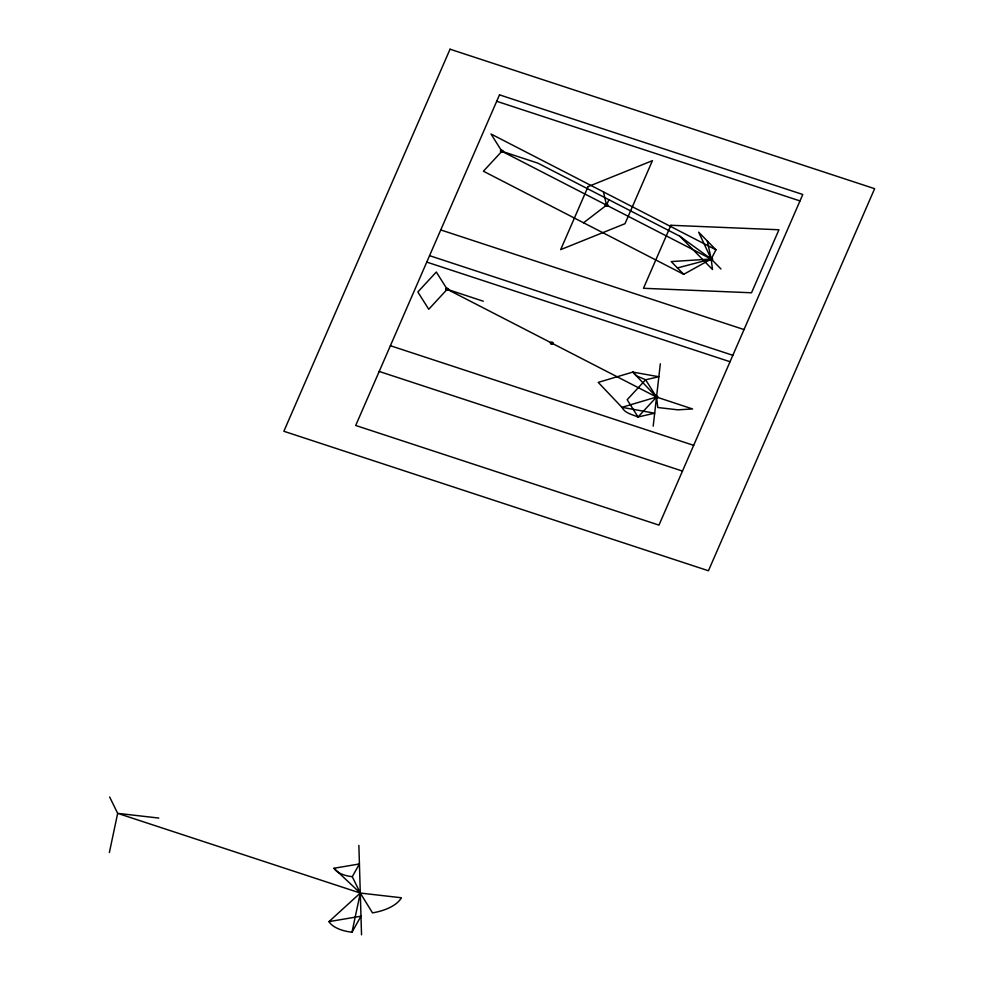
<?xml version="1.0" encoding="UTF-8"?>
<svg xmlns="http://www.w3.org/2000/svg" width="984" height="984" viewBox="0 0 984 984"><rect width="100%" height="100%" fill="white"/><g stroke="black" fill="none" stroke-linecap="round" stroke-linejoin="round"><path stroke-width="1.48" d="M653.191 426.17L660.338 363.772M109.372 852.513L117.662 813.35L109.654 796.991M333.957 868.269L360.292 893.054L372.506 912.881A42.706 20.959 -1.7 0 0 401.398 897.765L360.292 893.054L328.963 921.627A33.419 16.408 -1.7 0 0 351.989 932.217L360.292 893.054L352.272 876.695A26.58 13.05 -1.7 0 1 333.957 868.269L359.418 863.952L352.272 876.695M583.561 222.778L606.55 205.152L608.912 199.715M679.87 236.246L712.477 269.493L711.211 259.026L698.64 232.15L715.946 249.801L711.211 259.026L683.708 274.327L483.415 171.228L501.889 151.278L537.953 163.184L679.87 236.246L711.211 259.026L720.952 268.964M351.989 932.217L360.98 916.202L328.963 921.627M656.525 397.044L638.05 416.995C632.503 414.621 624.828 413.219 621.937 407.339L598.223 382.382L632.81 372.087L658.849 376.749L645.627 379.775L636.427 375.814L632.81 372.087L656.525 397.044L692.588 408.963L677.841 409.824L657.804 407.511L656.525 397.044L645.627 379.775L627.152 399.725L638.05 416.995L654.68 413.194L621.937 407.339L656.525 397.044L447.203 289.296L436.306 272.027L417.843 291.977L428.741 309.259L447.203 289.296L483.267 301.215M677.447 267.955L711.211 259.026L707.287 240.969M158.781 818.061L117.662 813.35L360.292 893.054M496.711 101.29L799.98 200.921M440.758 229.936L744.027 329.566M429.565 255.668L732.834 355.298M426.761 262.101L730.042 361.731M390.39 345.716L693.671 445.346M379.197 371.448L682.478 471.078M715.946 249.801L490.991 133.996L501.889 151.278L711.211 259.026L671.199 261.572L683.708 274.327M603.463 191.905L606.55 205.152M358.865 845.367L361.534 934.8M446.158 289.112C448.495 291.854 448.495 287.082 446.183 289.013M500.844 151.093C503.316 153.861 502.996 148.916 500.844 151.093M550.819 342.986C552.823 345.814 553.463 340.956 550.819 342.986M605.504 204.967C607.755 207.735 608.038 202.827 605.504 204.918M655.479 396.859C658.038 399.578 657.546 394.732 655.492 396.761M710.153 258.841C712.625 261.621 712.318 256.578 710.153 258.841M450.045 49.2L283.859 431.275L708.443 570.757L874.628 188.682L450.045 49.2M499.503 94.858L355.704 425.469L658.972 525.112L802.784 194.488L499.503 94.858M588.088 186.603L560.671 249.628L625 223.7L652.417 160.675L588.088 186.603M670.891 225.275L643.474 288.287L751.518 292.777L778.934 229.764L670.891 225.275M500.918 151.88A1.501 0.972 14.2 0 0 503.328 151.684A1.501 0.972 14.2 0 0 501.422 150.269A1.501 0.972 14.2 0 0 500.918 151.88M710.239 259.628A1.501 0.972 14.2 0 0 712.65 259.432A1.501 0.972 14.2 0 0 710.731 258.017A1.501 0.972 14.2 0 0 710.239 259.628M605.578 205.754A1.501 0.972 14.2 0 0 607.989 205.558A1.501 0.972 14.2 0 0 606.082 204.143A1.501 0.972 14.2 0 0 605.578 205.754M446.232 289.911A1.501 0.972 14.2 0 0 448.642 289.702A1.501 0.972 14.2 0 0 446.736 288.3A1.501 0.972 14.2 0 0 446.232 289.911M550.892 343.785A1.501 0.972 14.2 0 0 553.303 343.576A1.501 0.972 14.2 0 0 551.397 342.174A1.501 0.972 14.2 0 0 550.892 343.785M655.553 397.659A1.501 0.972 14.2 0 0 657.964 397.45A1.501 0.972 14.2 0 0 656.057 396.035A1.501 0.972 14.2 0 0 655.553 397.659"/></g></svg>
